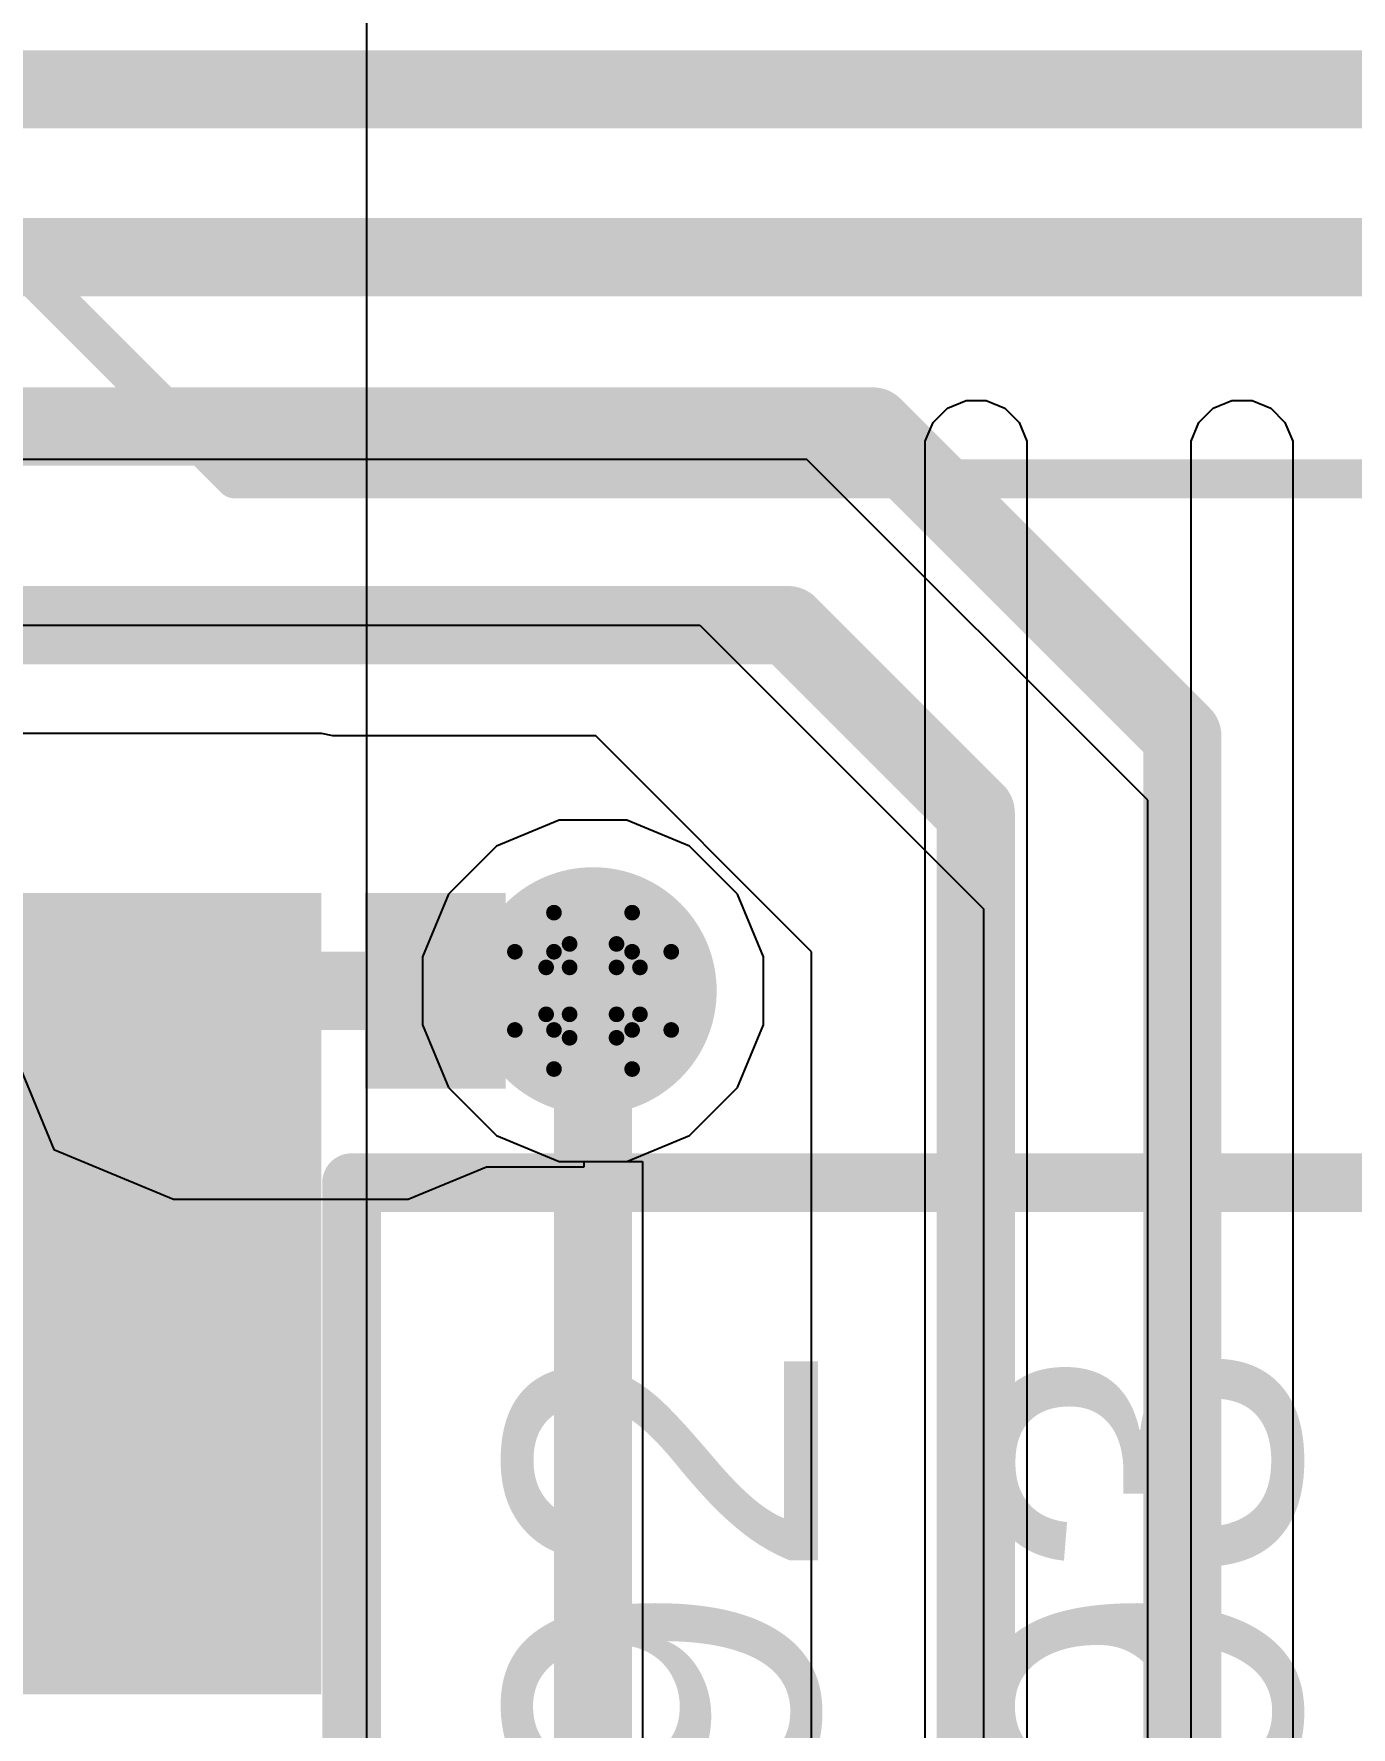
# Model space of a CAD drawing. Header units: inches. Extents: x -4 to 5258, y -4 to 5281.
# Drawn here: x 105.41 to 109.69, y 24.62 to 30.12 of the extents above; entities that cross this region are included whole.
import ezdxf

# ---------------------------------------------------------------- set-up
doc = ezdxf.new("R2010")
doc.units = ezdxf.units.IN
for name, color, linetype in [('Bottom Layer', 5, 'Continuous'), ('Bottom Solder', 6, 'Continuous'), ('Drill Drawing', 1, 'Continuous'), ('Layer 1', 16, 'Continuous'), ('Layer 2', 76, 'Continuous'), ('Top Layer', 1, 'Continuous'), ('Top Overlay', 2, 'Continuous'), ('Top Paste', 8, 'Continuous'), ('Top Solder', 216, 'Continuous'), ('Via Holes', 16, 'Continuous')]:
    doc.layers.add(name, color=color, linetype=linetype)
doc.styles.add('Arial', font='', dxfattribs={"height": 0.2})
doc.styles.get('Arial').set_extended_font_data('Arial')

# ---------------------------------------------------------------- blocks, each defined once
blk = doc.blocks.new('N___T___P___183')
at = {"layer": 'Top Layer'}
for points in [[(-0.6985, -0.3175), (-0.6985, 0.3175), (-0.2413, 0.3175), (-0.2413, -0.3175)], [(0.2413, -0.3175), (0.2413, 0.3175), (0.6985, 0.3175), (0.6985, -0.3175)], [(-0.381, -0.127), (0.381, -0.127), (0.381, 0.127), (-0.381, 0.127)]]:
    blk.add_hatch(color=1, dxfattribs=at).paths.add_polyline_path(points)
at = {"layer": 'Top Paste'}
for points in [[(-0.6985, -0.3175), (-0.6985, 0.3175), (-0.2413, 0.3175), (-0.2413, -0.3175)], [(0.2413, -0.3175), (0.2413, 0.3175), (0.6985, 0.3175), (0.6985, -0.3175)]]:
    blk.add_hatch(color=8, dxfattribs=at).paths.add_polyline_path(points)
blk = doc.blocks.new('SVZ1VM101E09E00RAXXX_260')
at = {"layer": 'Top Overlay'}
for points in [[(-3.302, -2.032, 0.127, 0.127, 0), (-2.032, -3.302, 0.127, 0.127, 0)], [(-2.032, -3.302, 0.127, 0.127, 0), (3.302, -3.302, 0.127, 0.127, 0)]]:
    blk.add_lwpolyline(points, format="xyseb", dxfattribs=at)
blk.add_lwpolyline([(-2.0638, -3.302, 0.0635, 0.0635, 1), (-2.0002, -3.302, 0.0635, 0.0635, 1)], format="xyseb", close=True, dxfattribs=at)
blk.add_lwpolyline([(-2.0638, -3.302, 0.0635, 0.0635, 1), (-2.0002, -3.302, 0.0635, 0.0635, 1)], format="xyseb", close=True, dxfattribs=at)

msp = doc.modelspace()

# ---------------------------------------------------------------- hatches: boundary and pattern name
at = {"layer": 'Bottom Layer'}
h = msp.add_hatch(color=5, dxfattribs=at)
edge = h.paths.add_edge_path()
edge.add_arc((107.223, 27.0076), 0.3, 0, 360)
at = {"layer": 'Bottom Solder'}
h = msp.add_hatch(color=6, dxfattribs=at)
edge = h.paths.add_edge_path()
edge.add_arc((107.223, 27.0076), 0.4016, 0, 360)
at = {"layer": 'Layer 1'}
h = msp.add_hatch(color=16, dxfattribs=at)
edge = h.paths.add_edge_path()
edge.add_arc((107.223, 27.0076), 0.3, 0, 360)
at = {"layer": 'Layer 2'}
h = msp.add_hatch(color=76, dxfattribs=at)
edge = h.paths.add_edge_path()
edge.add_arc((107.223, 27.0076), 0.3, 0, 360)
at = {"layer": 'Top Layer'}
msp.add_hatch(color=1, dxfattribs=at).paths.add_polyline_path([(106.3405, 27.3251), (101.1005, 27.3251), (101.1005, 24.7222), (106.3405, 24.7222)])
h = msp.add_hatch(color=1, dxfattribs=at)
edge = h.paths.add_edge_path()
edge.add_arc((107.223, 27.0076), 0.3, 0, 360)
at = {"layer": 'Top Solder'}
h = msp.add_hatch(color=216, dxfattribs=at)
edge = h.paths.add_edge_path()
edge.add_arc((107.223, 27.0076), 0.4016, 0, 360)
at = {"layer": 'Via Holes'}
h = msp.add_hatch(color=7, dxfattribs=at)
edge = h.paths.add_edge_path()
edge.add_arc((107.223, 27.0076), 0.15, 0, 360)

# ---------------------------------------------------------------- linework, layer by layer
at = {"layer": 'Bottom Layer'}
for p, q in [((106.4882, 19.5597), (106.4882, 47.9287)), ((107.1128, 27.5616), (106.9092, 27.4773)), ((107.3332, 27.5616), (107.1128, 27.5616)), ((107.5368, 27.4773), (107.3332, 27.5616)), ((106.9092, 27.4773), (106.7534, 27.3214)), ((107.6927, 27.3214), (107.5368, 27.4773)), ((106.7534, 27.3214), (106.669, 27.1178)), ((107.777, 27.1178), (107.6927, 27.3214)), ((106.669, 27.1178), (106.669, 26.8974)), ((107.777, 26.8974), (107.777, 27.1178)), ((106.669, 26.8974), (106.7534, 26.6938)), ((107.6927, 26.6938), (107.777, 26.8974)), ((106.7534, 26.6938), (106.9092, 26.538)), ((107.5368, 26.538), (107.6927, 26.6938)), ((106.9092, 26.538), (107.1128, 26.4536)), ((107.3332, 26.4536), (107.5368, 26.538)), ((107.1128, 26.4536), (107.3332, 26.4536))]:
    msp.add_line(p, q, dxfattribs=at)
at = {"layer": 'Bottom Solder'}
for p, q in [((108.3276, 28.854), (108.3741, 28.9005)), ((108.3741, 28.9005), (108.4347, 28.9256)), ((108.4347, 28.9256), (108.4676, 28.9256)), ((108.4676, 28.9256), (108.5004, 28.9256)), ((108.5004, 28.9256), (108.5611, 28.9005)), ((108.5611, 28.9005), (108.6075, 28.854)), ((109.1912, 28.854), (109.2377, 28.9005)), ((109.2377, 28.9005), (109.2983, 28.9256)), ((109.2983, 28.9256), (109.3312, 28.9256)), ((109.3312, 28.9256), (109.364, 28.9256)), ((109.364, 28.9256), (109.4247, 28.9005)), ((109.4247, 28.9005), (109.4711, 28.854)), ((108.3025, 28.7933), (108.3276, 28.854)), ((108.6075, 28.854), (108.6327, 28.7933)), ((109.1661, 28.7933), (109.1912, 28.854)), ((109.4711, 28.854), (109.4963, 28.7933)), ((108.3025, 28.7605), (108.3025, 28.7933)), ((108.6327, 28.7933), (108.6327, 28.7605)), ((109.1661, 28.7605), (109.1661, 28.7933)), ((109.4963, 28.7933), (109.4963, 28.7605)), ((108.3025, 21.2929), (108.3025, 28.7605)), ((108.6327, 28.7605), (108.6327, 28.7605)), ((108.6327, 28.7605), (108.6327, 21.2929)), ((109.1661, 21.2929), (109.1661, 28.7605)), ((109.4963, 28.7605), (109.4963, 28.7605)), ((109.4963, 28.7605), (109.4963, 21.2929))]:
    msp.add_line(p, q, dxfattribs=at)
at = {"layer": 'Drill Drawing'}
for points in [[(107.096, 27.1346, 0.0508, 0.0508, 0), (107.096, 27.2616, 0.0508, 0.0508, 0)], [(107.096, 27.2616, 0.0508, 0.0508, 0), (107.35, 27.2616, 0.0508, 0.0508, 0)], [(107.35, 27.1346, 0.0508, 0.0508, 0), (107.35, 27.2616, 0.0508, 0.0508, 0)], [(107.1468, 27.0838, 0.0508, 0.0508, 0), (107.1468, 27.16, 0.0508, 0.0508, 0)], [(107.1468, 27.16, 0.0508, 0.0508, 0), (107.2992, 27.16, 0.0508, 0.0508, 0)], [(107.2992, 27.0838, 0.0508, 0.0508, 0), (107.2992, 27.16, 0.0508, 0.0508, 0)], [(106.969, 26.8806, 0.0508, 0.0508, 0), (106.969, 27.1346, 0.0508, 0.0508, 0)], [(106.969, 27.1346, 0.0508, 0.0508, 0), (107.096, 27.1346, 0.0508, 0.0508, 0)], [(107.35, 27.1346, 0.0508, 0.0508, 0), (107.477, 27.1346, 0.0508, 0.0508, 0)], [(107.477, 26.8806, 0.0508, 0.0508, 0), (107.477, 27.1346, 0.0508, 0.0508, 0)], [(107.0706, 26.9314, 0.0508, 0.0508, 0), (107.0706, 27.0838, 0.0508, 0.0508, 0)], [(107.0706, 27.0838, 0.0508, 0.0508, 0), (107.1468, 27.0838, 0.0508, 0.0508, 0)], [(107.2992, 27.0838, 0.0508, 0.0508, 0), (107.3754, 27.0838, 0.0508, 0.0508, 0)], [(107.3754, 26.9314, 0.0508, 0.0508, 0), (107.3754, 27.0838, 0.0508, 0.0508, 0)], [(107.0706, 26.9314, 0.0508, 0.0508, 0), (107.1468, 26.9314, 0.0508, 0.0508, 0)], [(107.1468, 26.8552, 0.0508, 0.0508, 0), (107.1468, 26.9314, 0.0508, 0.0508, 0)], [(107.2992, 26.9314, 0.0508, 0.0508, 0), (107.3754, 26.9314, 0.0508, 0.0508, 0)], [(107.2992, 26.8552, 0.0508, 0.0508, 0), (107.2992, 26.9314, 0.0508, 0.0508, 0)], [(106.969, 26.8806, 0.0508, 0.0508, 0), (107.096, 26.8806, 0.0508, 0.0508, 0)], [(107.096, 26.7536, 0.0508, 0.0508, 0), (107.096, 26.8806, 0.0508, 0.0508, 0)], [(107.35, 26.8806, 0.0508, 0.0508, 0), (107.477, 26.8806, 0.0508, 0.0508, 0)], [(107.35, 26.7536, 0.0508, 0.0508, 0), (107.35, 26.8806, 0.0508, 0.0508, 0)], [(107.1468, 26.8552, 0.0508, 0.0508, 0), (107.2992, 26.8552, 0.0508, 0.0508, 0)], [(107.096, 26.7536, 0.0508, 0.0508, 0), (107.35, 26.7536, 0.0508, 0.0508, 0)]]:
    msp.add_lwpolyline(points, format="xyseb", dxfattribs=at)
for points in [[(107.0833, 27.2616, 0.0254, 0.0254, 1), (107.1087, 27.2616, 0.0254, 0.0254, 1)], [(107.0833, 27.2616, 0.0254, 0.0254, 1), (107.1087, 27.2616, 0.0254, 0.0254, 1)], [(107.3373, 27.2616, 0.0254, 0.0254, 1), (107.3627, 27.2616, 0.0254, 0.0254, 1)], [(107.3373, 27.2616, 0.0254, 0.0254, 1), (107.3627, 27.2616, 0.0254, 0.0254, 1)], [(107.1341, 27.16, 0.0254, 0.0254, 1), (107.1595, 27.16, 0.0254, 0.0254, 1)], [(107.1341, 27.16, 0.0254, 0.0254, 1), (107.1595, 27.16, 0.0254, 0.0254, 1)], [(107.2865, 27.16, 0.0254, 0.0254, 1), (107.3119, 27.16, 0.0254, 0.0254, 1)], [(107.2865, 27.16, 0.0254, 0.0254, 1), (107.3119, 27.16, 0.0254, 0.0254, 1)], [(106.9563, 27.1346, 0.0254, 0.0254, 1), (106.9817, 27.1346, 0.0254, 0.0254, 1)], [(106.9563, 27.1346, 0.0254, 0.0254, 1), (106.9817, 27.1346, 0.0254, 0.0254, 1)], [(107.0833, 27.1346, 0.0254, 0.0254, 1), (107.1087, 27.1346, 0.0254, 0.0254, 1)], [(107.0833, 27.1346, 0.0254, 0.0254, 1), (107.1087, 27.1346, 0.0254, 0.0254, 1)], [(107.3373, 27.1346, 0.0254, 0.0254, 1), (107.3627, 27.1346, 0.0254, 0.0254, 1)], [(107.3373, 27.1346, 0.0254, 0.0254, 1), (107.3627, 27.1346, 0.0254, 0.0254, 1)], [(107.4643, 27.1346, 0.0254, 0.0254, 1), (107.4897, 27.1346, 0.0254, 0.0254, 1)], [(107.4643, 27.1346, 0.0254, 0.0254, 1), (107.4897, 27.1346, 0.0254, 0.0254, 1)], [(107.0579, 27.0838, 0.0254, 0.0254, 1), (107.0833, 27.0838, 0.0254, 0.0254, 1)], [(107.0579, 27.0838, 0.0254, 0.0254, 1), (107.0833, 27.0838, 0.0254, 0.0254, 1)], [(107.1341, 27.0838, 0.0254, 0.0254, 1), (107.1595, 27.0838, 0.0254, 0.0254, 1)], [(107.1341, 27.0838, 0.0254, 0.0254, 1), (107.1595, 27.0838, 0.0254, 0.0254, 1)], [(107.2865, 27.0838, 0.0254, 0.0254, 1), (107.3119, 27.0838, 0.0254, 0.0254, 1)], [(107.2865, 27.0838, 0.0254, 0.0254, 1), (107.3119, 27.0838, 0.0254, 0.0254, 1)], [(107.3627, 27.0838, 0.0254, 0.0254, 1), (107.3881, 27.0838, 0.0254, 0.0254, 1)], [(107.3627, 27.0838, 0.0254, 0.0254, 1), (107.3881, 27.0838, 0.0254, 0.0254, 1)], [(107.0579, 26.9314, 0.0254, 0.0254, 1), (107.0833, 26.9314, 0.0254, 0.0254, 1)], [(107.0579, 26.9314, 0.0254, 0.0254, 1), (107.0833, 26.9314, 0.0254, 0.0254, 1)], [(107.1341, 26.9314, 0.0254, 0.0254, 1), (107.1595, 26.9314, 0.0254, 0.0254, 1)], [(107.1341, 26.9314, 0.0254, 0.0254, 1), (107.1595, 26.9314, 0.0254, 0.0254, 1)], [(107.2865, 26.9314, 0.0254, 0.0254, 1), (107.3119, 26.9314, 0.0254, 0.0254, 1)], [(107.2865, 26.9314, 0.0254, 0.0254, 1), (107.3119, 26.9314, 0.0254, 0.0254, 1)], [(107.3627, 26.9314, 0.0254, 0.0254, 1), (107.3881, 26.9314, 0.0254, 0.0254, 1)], [(107.3627, 26.9314, 0.0254, 0.0254, 1), (107.3881, 26.9314, 0.0254, 0.0254, 1)], [(106.9563, 26.8806, 0.0254, 0.0254, 1), (106.9817, 26.8806, 0.0254, 0.0254, 1)], [(106.9563, 26.8806, 0.0254, 0.0254, 1), (106.9817, 26.8806, 0.0254, 0.0254, 1)], [(107.0833, 26.8806, 0.0254, 0.0254, 1), (107.1087, 26.8806, 0.0254, 0.0254, 1)], [(107.0833, 26.8806, 0.0254, 0.0254, 1), (107.1087, 26.8806, 0.0254, 0.0254, 1)], [(107.3373, 26.8806, 0.0254, 0.0254, 1), (107.3627, 26.8806, 0.0254, 0.0254, 1)], [(107.3373, 26.8806, 0.0254, 0.0254, 1), (107.3627, 26.8806, 0.0254, 0.0254, 1)], [(107.4643, 26.8806, 0.0254, 0.0254, 1), (107.4897, 26.8806, 0.0254, 0.0254, 1)], [(107.4643, 26.8806, 0.0254, 0.0254, 1), (107.4897, 26.8806, 0.0254, 0.0254, 1)], [(107.1341, 26.8552, 0.0254, 0.0254, 1), (107.1595, 26.8552, 0.0254, 0.0254, 1)], [(107.1341, 26.8552, 0.0254, 0.0254, 1), (107.1595, 26.8552, 0.0254, 0.0254, 1)], [(107.2865, 26.8552, 0.0254, 0.0254, 1), (107.3119, 26.8552, 0.0254, 0.0254, 1)], [(107.2865, 26.8552, 0.0254, 0.0254, 1), (107.3119, 26.8552, 0.0254, 0.0254, 1)], [(107.0833, 26.7536, 0.0254, 0.0254, 1), (107.1087, 26.7536, 0.0254, 0.0254, 1)], [(107.0833, 26.7536, 0.0254, 0.0254, 1), (107.1087, 26.7536, 0.0254, 0.0254, 1)], [(107.3373, 26.7536, 0.0254, 0.0254, 1), (107.3627, 26.7536, 0.0254, 0.0254, 1)], [(107.3373, 26.7536, 0.0254, 0.0254, 1), (107.3627, 26.7536, 0.0254, 0.0254, 1)]]:
    msp.add_lwpolyline(points, format="xyseb", close=True, dxfattribs=at)
at = {"layer": 'Layer 1'}
for p, q in [((107.1128, 27.5616), (106.9092, 27.4773)), ((107.3332, 27.5616), (107.1128, 27.5616)), ((107.5368, 27.4773), (107.3332, 27.5616)), ((106.9092, 27.4773), (106.7534, 27.3214)), ((107.6927, 27.3214), (107.5368, 27.4773)), ((106.7534, 27.3214), (106.669, 27.1178)), ((107.777, 27.1178), (107.6927, 27.3214)), ((106.669, 27.1178), (106.669, 26.8974)), ((107.777, 26.8974), (107.777, 27.1178)), ((106.669, 26.8974), (106.7534, 26.6938)), ((107.6927, 26.6938), (107.777, 26.8974)), ((106.7534, 26.6938), (106.9092, 26.538)), ((107.5368, 26.538), (107.6927, 26.6938)), ((106.9092, 26.538), (107.1128, 26.4536)), ((107.3332, 26.4536), (107.5368, 26.538)), ((107.1128, 26.4536), (107.3332, 26.4536))]:
    msp.add_line(p, q, dxfattribs=at)
at = {"layer": 'Layer 2'}
for points in [[(52.7677, 29.936, 0.254, 0.254, 0), (122.0837, 29.936, 0.254, 0.254, 0)], [(53.0426, 29.391, 0.254, 0.254, 0), (116.0246, 29.391, 0.254, 0.254, 0)], [(100.3712, 28.841, 0.254, 0.254, 0), (108.1323, 28.841, 0.254, 0.254, 0)], [(108.1323, 28.841, 0.254, 0.254, 0), (109.1376, 27.8358, 0.254, 0.254, 0)], [(100.7004, 28.1957, 0.254, 0.254, 0), (107.8568, 28.1957, 0.254, 0.254, 0)], [(107.8568, 28.1957, 0.254, 0.254, 0), (108.4664, 27.5861, 0.254, 0.254, 0)], [(109.1376, 20.8691, 0.254, 0.254, 0), (109.1376, 27.8358, 0.254, 0.254, 0)], [(108.4664, 21.2197, 0.254, 0.254, 0), (108.4664, 27.5861, 0.254, 0.254, 0)], [(107.223, 24.4487, 0.254, 0.254, 0), (107.223, 27.0076, 0.254, 0.254, 0)]]:
    msp.add_lwpolyline(points, format="xyseb", dxfattribs=at)
for points in [[(108.0688, 28.841, 0.127, 0.127, 1), (108.1958, 28.841, 0.127, 0.127, 1)], [(108.0688, 28.841, 0.127, 0.127, 1), (108.1958, 28.841, 0.127, 0.127, 1)], [(107.7933, 28.1957, 0.127, 0.127, 1), (107.9203, 28.1957, 0.127, 0.127, 1)], [(107.7933, 28.1957, 0.127, 0.127, 1), (107.9203, 28.1957, 0.127, 0.127, 1)], [(109.0741, 27.8358, 0.127, 0.127, 1), (109.2011, 27.8358, 0.127, 0.127, 1)], [(109.0741, 27.8358, 0.127, 0.127, 1), (109.2011, 27.8358, 0.127, 0.127, 1)], [(108.4029, 27.5861, 0.127, 0.127, 1), (108.5299, 27.5861, 0.127, 0.127, 1)], [(108.4029, 27.5861, 0.127, 0.127, 1), (108.5299, 27.5861, 0.127, 0.127, 1)], [(107.1595, 27.0076, 0.127, 0.127, 1), (107.2865, 27.0076, 0.127, 0.127, 1)]]:
    msp.add_lwpolyline(points, format="xyseb", close=True, dxfattribs=at)
at = {"layer": 'Top Layer'}
for p, q in [((107.9181, 28.7336), (101.6344, 28.7336)), ((109.0252, 27.6265), (107.9181, 28.7336)), ((101.0895, 28.1957), (107.5704, 28.1957)), ((107.5704, 28.1957), (108.4918, 27.2743)), ((106.3405, 27.8431), (101.1005, 27.8431)), ((106.378, 27.8356), (106.3405, 27.8431)), ((107.232, 27.8356), (106.378, 27.8356)), ((107.933, 27.1346), (107.232, 27.8356)), ((109.0252, 15.8513), (109.0252, 27.6265)), ((108.4918, 27.2743), (108.4918, 16.0835)), ((107.933, 20.4301), (107.933, 27.1346)), ((105.3103, 26.8806), (105.4713, 26.4918)), ((105.4713, 26.4918), (105.8601, 26.3308)), ((106.6221, 26.3308), (106.8765, 26.4361)), ((106.8765, 26.4361), (107.1936, 26.4361)), ((107.1936, 26.4361), (107.1936, 26.4536)), ((107.1936, 26.4536), (107.3831, 26.4536)), ((107.3831, 26.4536), (107.3831, 20.98)), ((105.8601, 26.3308), (106.6221, 26.3308))]:
    msp.add_line(p, q, dxfattribs=at)
msp.add_lwpolyline([(106.8087, 27.0076, 0.508, 0.508, 0), (107.223, 27.0076, 0.508, 0.508, 0)], format="xyseb", dxfattribs=at)
for points in [[(106.6817, 27.0076, 0.254, 0.254, 1), (106.9357, 27.0076, 0.254, 0.254, 1)], [(107.096, 27.0076, 0.254, 0.254, 1), (107.35, 27.0076, 0.254, 0.254, 1)]]:
    msp.add_lwpolyline(points, format="xyseb", close=True, dxfattribs=at)
at = {"layer": 'Top Overlay'}
for points in [[(106.4383, 26.3846, 0.1905, 0.1905, 0), (116.2838, 26.3846, 0.1905, 0.1905, 0)], [(106.4383, 22.8844, 0.1905, 0.1905, 0), (106.4383, 26.3846, 0.1905, 0.1905, 0)]]:
    msp.add_lwpolyline(points, format="xyseb", dxfattribs=at)
msp.add_lwpolyline([(106.3907, 26.3846, 0.0952, 0.0952, 1), (106.4859, 26.3846, 0.0952, 0.0952, 1)], format="xyseb", close=True, dxfattribs=at)
msp.add_lwpolyline([(106.3907, 26.3846, 0.0952, 0.0952, 1), (106.4859, 26.3846, 0.0952, 0.0952, 1)], format="xyseb", close=True, dxfattribs=at)

# ---------------------------------------------------------------- block references
msp.add_blockref('SVZ1VM101E09E00RAXXX_260', (108.0918, 31.9727))
at = {"rotation": 180}
msp.add_blockref('N___T___P___183', (106.2411, 27.0076), dxfattribs=at)

# ---------------------------------------------------------------- texts
at = {"layer": 'Top Overlay', "style": 'Arial'}
for s, p in [('R92', (107.9539, 23.2717)), ('R93', (109.5195, 23.2717))]:
    msp.add_text(s, height=1.016, rotation=90, dxfattribs=at).set_placement(p)

doc.saveas('drawing.dxf')
